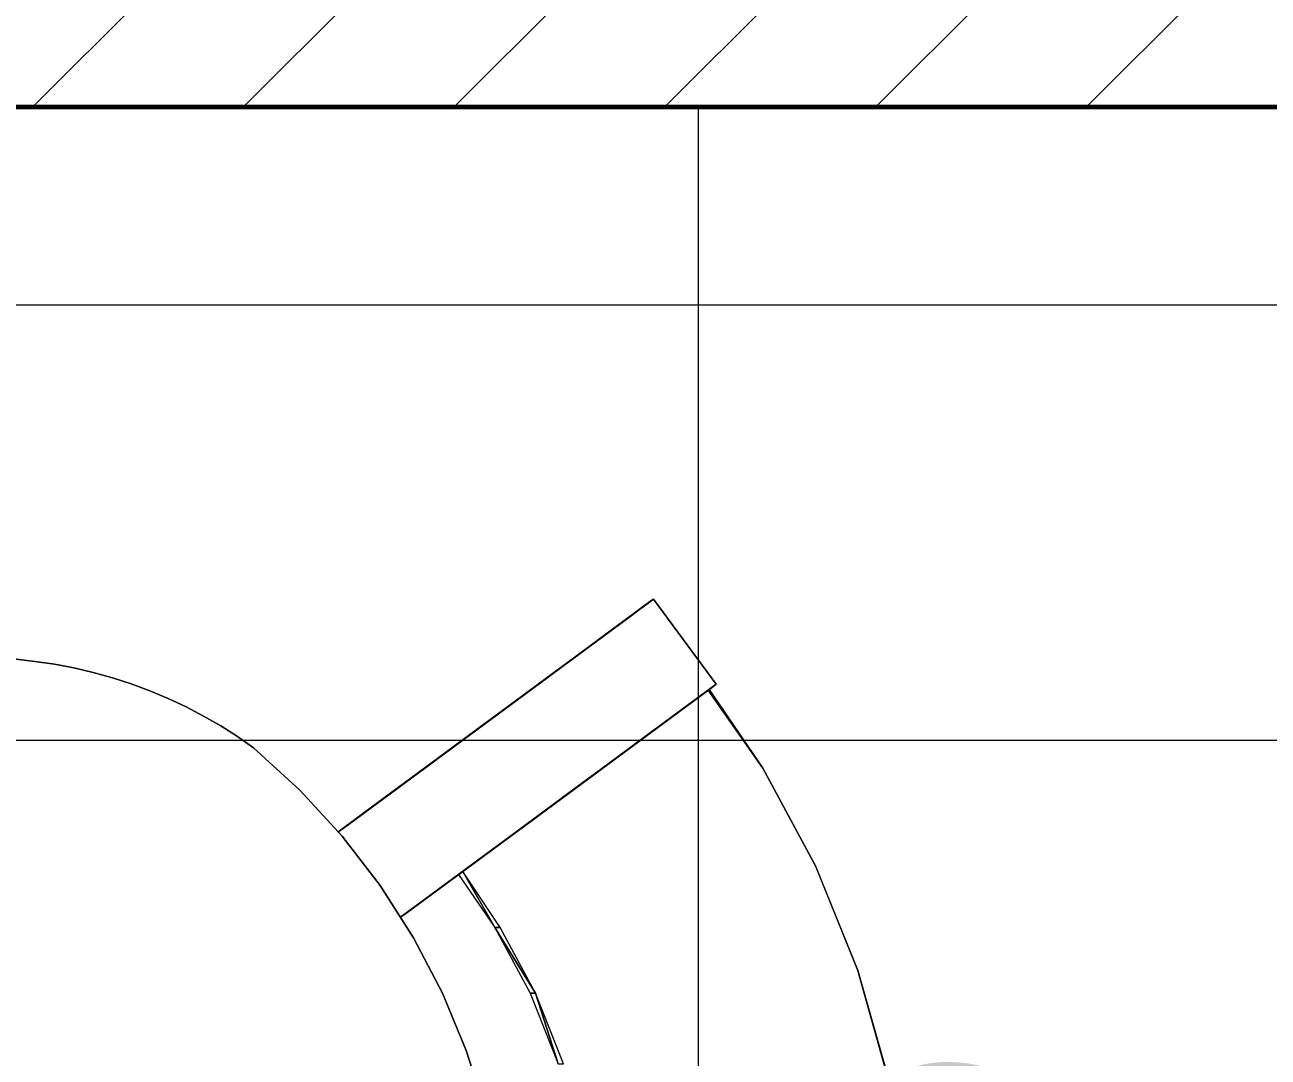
# Model space of a CAD drawing. Extents: x -566 to 72611, y -487 to 32334.
# Drawn here: x 423.36 to 436.6, y 159.62 to 170.62 of the extents above; entities that cross this region are included whole.
import ezdxf

# ---------------------------------------------------------------- set-up
doc = ezdxf.new("R2010")
doc.units = 0
doc.header["$LTSCALE"] = 0.5
doc.header["$MEASUREMENT"] = 0
doc.layers.get('0').update_dxf_attribs({"color": 20, "linetype": 'CONTINUOUS'})
doc.layers.get('DEFPOINTS').update_dxf_attribs({"linetype": 'CONTINUOUS', "lineweight": 5})
for name, color, linetype, lineweight in [('Annotations', 40, 'CONTINUOUS', 5), ('ceilling', 141, 'CONTINUOUS', 18), ('hatch', 253, 'CONTINUOUS', 5), ('walls', 191, 'CONTINUOUS', 60)]:
    doc.layers.add(name, color=color, linetype=linetype, lineweight=lineweight)
doc.layers.add('floor', color=7, linetype='CONTINUOUS', lineweight=5, true_color=0xcfcfcf)
doc.layers.add('layout', color=7, linetype='CONTINUOUS', lineweight=5, true_color=0xcfcfcf)
doc.styles.get("Standard").update_dxf_attribs({"font": 'arial.ttf'})
doc.dimstyles.new('Arch96', dxfattribs={"dimscale": 96, "dimtxt": 0.03125, "dimasz": 0.015625, "dimexe": 0.046875, "dimexo": 0.0625, "dimgap": 0.03125, "dimtad": 1, "dimtoh": 1, "dimdec": 4, "dimzin": 3, "dimdsep": 46, "dimlunit": 4, "dimtxsty": 'Standard', "dimblk": 'DOT', "dimcen": 0, "dimdle": 0.046875, "dimclrd": 256, "dimclre": 256, "dimclrt": 256, "dimaunit": 1, "dimadec": 3, "dimazin": 2, "dimtfac": 1, "dimtdec": 4, "dimtmove": 2, "dimatfit": 3, "dimldrblk": 'ARO14', "dimfxl": 1, "dimfrac": 2, "dimlwd": -1, "dimlwe": -1, "dimarcsym": 0})

# ---------------------------------------------------------------- blocks, each defined once
blk = doc.blocks.new('_Dot')
at = {"color": 0, "linetype": 'ByBlock', "lineweight": -2}
blk.add_line((-0.5, 0), (-1, 0), dxfattribs=at)
at = {"color": 0, "linetype": 'ByBlock', "const_width": 0.5}
blk.add_lwpolyline([(-0.25, 0, 1), (0.25, 0, 1)], format="xyb", close=True, dxfattribs=at)
blk = doc.blocks.new('*D12')
at = {"layer": 'Annotations', "transparency": 16777216}
for p, q in [((327.5, 167.75), (327.5, 149.016)), ((533.5, 167.75), (533.5, 149.016)), ((329, 153.516), (532, 153.516))]:
    blk.add_line(p, q, dxfattribs=at)
at = {"layer": 'DEFPOINTS', "color": 0, "transparency": 16777216}
for p in [(327.5, 173.75), (533.5, 173.75), (533.5, 153.516)]:
    blk.add_point(p, dxfattribs=at)
at = {"layer": 'Annotations', "transparency": 16777216, "xscale": 1.5, "yscale": 1.5, "zscale": 1.5, "rotation": 180}
blk.add_blockref('_Dot', (327.5, 153.516), dxfattribs=at)
at = {"layer": 'Annotations', "transparency": 16777216, "xscale": 1.5, "yscale": 1.5, "zscale": 1.5}
blk.add_blockref('_Dot', (533.5, 153.516), dxfattribs=at)
at = {"layer": 'Annotations', "transparency": 16777216, "insert": (430.5, 158.023), "char_height": 3, "attachment_point": 5}
blk.add_mtext('17\'-2"', dxfattribs=at)
blk = doc.blocks.new('ARO14')
blk.add_line((0, 0), (-1.0208, 0))
at = {"const_width": 0.0625}
blk.add_lwpolyline([(-0.7701, 0.4684), (0, 0), (-0.7701, -0.4684)], dxfattribs=at)

msp = doc.modelspace()

# ---------------------------------------------------------------- hatches: boundary and pattern name
at = {"layer": 'floor'}
h = msp.add_hatch(dxfattribs=at)
h.set_pattern_fill('ANSI37', color=256, scale=100, angle=45)
h.set_pattern_definition([(90, (243.028, 267.632), (-12.5, 9e-16), []), (180, (243.028, 267.632), (-9e-16, -12.5), [])])
h.paths.add_polyline_path([(253.46925, 349.5), (154.11744, 349.5), (154.11744, 348.5), (101.14781, 348.5), (101.14781, 349.5), (0, 349.5), (0, 344.5), (36, 344.5, -0.33835703), (0, 308.66941), (0, 308.5), (0, 173.75), (253.46925, 173.75)])
h.paths.add_polyline_path([(36, 344.5), (0, 344.5), (0, 308.66941, 0.33835703)], flags=17)
h.paths.add_polyline_path([(253.46925, 173.75), (0, 173.75), (0, 173.74997), (0, 169.75), (253.46925, 169.75)])
h.paths.add_polyline_path([(253.46925, 169.75), (0, 169.75), (0, 149.21137), (36, 149.21137, -0.33835703), (0, 113.38078), (0, 113.21137), (0, 29.94998), (0, -5), (253.46925, -5)])
h.paths.add_polyline_path([(36, 149.21137), (0, 149.21137), (0, 113.38078, 0.33835703)], flags=17)
h.paths.add_polyline_path([(575.25, 169.75), (510, 169.75), (474.75, 169.75), (327.5, 169.75), (285.46925, 169.75), (285.46925, 165.75), (253.46925, 165.75), (253.46925, -5), (263.99725, -5), (263.99725, 95.99051), (287, 95.99051), (287, 97.5), (292, 97.5), (292, -5), (341.25, -5), (341.25, 13.02988), (341.25012, 15.02988), (346.24839, 15.02988, 0.36108524), (374.08728, 41.24999), (346.25012, 41.24999), (346.25012, 42.99999), (341.25, 42.99999), (341.25, 44.99999), (341.25, 97.5), (357.75, 97.5), (405.75, 97.5), (575.25, 97.5)])
at = {"layer": 'hatch'}
h = msp.add_hatch(dxfattribs=at)
h.set_pattern_fill('ANSI31', color=256, scale=0.5, style=0)
h.set_pattern_definition([(45, (0, 0), (-1.122532, 1.122532), [])])
h.paths.add_polyline_path([(474.75, 173.75), (327.5, 173.75), (327.5, 169.75), (474.75, 169.75)])

# ---------------------------------------------------------------- linework, layer by layer
at = {"layer": 'ceilling'}
msp.add_line((0, 163), (575.25, 163), dxfattribs=at)
msp.add_line((0, 163), (575.25, 163), dxfattribs=at)
at = {"layer": 'layout'}
for points in [[(417.03988, 164.64097, -10.77782), (417.03988, 164.64097, -10.77782), (417.03988, 164.64097, -9.65101), (423.46333, 163.83866, -10.77782)], [(423.46333, 163.83866, -9.65101), (423.46333, 163.83866, -9.65101), (423.46333, 163.83866, -10.77782), (417.03988, 164.64097, -9.65101)], [(429.90872, 164.39452, 1.94498), (429.90872, 164.39452, 1.94498), (429.83939, 164.34329, 1.72353), (429.02403, 163.74069, 1.75591)], [(429.02403, 163.74069, 1.75591), (429.02403, 163.74069, 1.75591), (429.90872, 164.39452, 1.94498), (429.09018, 163.78961, 1.89498)], [(429.15854, 163.84005, 2.0327), (429.15854, 163.84005, 2.0327), (429.90872, 164.39452, 1.94498), (429.09018, 163.78961, 1.89498)], [(429.98026, 164.44746, 2.16544), (429.98026, 164.44746, 2.16544), (429.90872, 164.39452, 1.94498), (429.15854, 163.84005, 2.0327)], [(429.22885, 163.89201, 2.16901), (429.22885, 163.89201, 2.16901), (429.98026, 164.44746, 2.16544), (429.15854, 163.84005, 2.0327)], [(430.05424, 164.5021, 2.38488), (430.05424, 164.5021, 2.38488), (429.98026, 164.44746, 2.16544), (429.22885, 163.89201, 2.16901)], [(429.30111, 163.94543, 2.30389), (429.30111, 163.94543, 2.30389), (430.05424, 164.5021, 2.38488), (429.22885, 163.89201, 2.16901)], [(429.37534, 164.00037, 2.43729), (429.37534, 164.00037, 2.43729), (430.05424, 164.5021, 2.38488), (429.30111, 163.94543, 2.30389)], [(430.05326, 164.50131, 2.42499), (430.05326, 164.50131, 2.42499), (430.05424, 164.5021, 2.38488), (429.37534, 164.00037, 2.43729)], [(430.04849, 164.4979, 2.46473), (430.04849, 164.4979, 2.46473), (430.05326, 164.50131, 2.42499), (429.37534, 164.00037, 2.43729)], [(429.45164, 164.05672, 2.56918), (429.45164, 164.05672, 2.56918), (430.04849, 164.4979, 2.46473), (429.37534, 164.00037, 2.43729)], [(430.04018, 164.49175, 2.50365), (430.04018, 164.49175, 2.50365), (430.04849, 164.4979, 2.46473), (429.45164, 164.05672, 2.56918)], [(430.02831, 164.48299, 2.54131), (430.02831, 164.48299, 2.54131), (430.04018, 164.49175, 2.50365), (429.45164, 164.05672, 2.56918)], [(430.01315, 164.47174, 2.57726), (430.01315, 164.47174, 2.57726), (430.02831, 164.48299, 2.54131), (429.45164, 164.05672, 2.56918)], [(429.47353, 164.07284, 2.60271), (429.47353, 164.07284, 2.60271), (430.01315, 164.47174, 2.57726), (429.45164, 164.05672, 2.56918)], [(429.99469, 164.45805, 2.61108), (429.99469, 164.45805, 2.61108), (430.01315, 164.47174, 2.57726), (429.47353, 164.07284, 2.60271)], [(429.49799, 164.09103, 2.63363), (429.49799, 164.09103, 2.63363), (429.99469, 164.45805, 2.61108), (429.47353, 164.07284, 2.60271)], [(429.97317, 164.44217, 2.64237), (429.97317, 164.44217, 2.64237), (429.99469, 164.45805, 2.61108), (429.49799, 164.09103, 2.63363)], [(429.52501, 164.11093, 2.66162), (429.52501, 164.11093, 2.66162), (429.97317, 164.44217, 2.64237), (429.49799, 164.09103, 2.63363)], [(429.94895, 164.42428, 2.67079), (429.94895, 164.42428, 2.67079), (429.97317, 164.44217, 2.64237), (429.52501, 164.11093, 2.66162)], [(429.55423, 164.13253, 2.68643), (429.55423, 164.13253, 2.68643), (429.94895, 164.42428, 2.67079), (429.52501, 164.11093, 2.66162)], [(429.9223, 164.40456, 2.696), (429.9223, 164.40456, 2.696), (429.94895, 164.42428, 2.67079), (429.55423, 164.13253, 2.68643)], [(429.58529, 164.15547, 2.70783), (429.58529, 164.15547, 2.70783), (429.9223, 164.40456, 2.696), (429.55423, 164.13253, 2.68643)], [(429.89344, 164.38321, 2.7177), (429.89344, 164.38321, 2.7177), (429.9223, 164.40456, 2.696), (429.58529, 164.15547, 2.70783)], [(430.05424, 164.5021, 2.38488), (430.05424, 164.5021, 2.38488), (430.05326, 164.50131, 2.42499), (430.72389, 163.59588, 2.38488)], [(429.77226, 164.2937, 1.50111), (429.77226, 164.2937, 1.50111), (429.70757, 164.24588, 1.27777), (428.8378, 163.60306, 1.33096)], [(428.89771, 163.64735, 1.47385), (428.89771, 163.64735, 1.47385), (429.77226, 164.2937, 1.50111), (428.8378, 163.60306, 1.33096)], [(428.95983, 163.69323, 1.61552), (428.95983, 163.69323, 1.61552), (429.77226, 164.2937, 1.50111), (428.89771, 163.64735, 1.47385)], [(429.83939, 164.34329, 1.72353), (429.83939, 164.34329, 1.72353), (429.77226, 164.2937, 1.50111), (428.95983, 163.69323, 1.61552)], [(429.02403, 163.74069, 1.75591), (429.02403, 163.74069, 1.75591), (429.83939, 164.34329, 1.72353), (428.95983, 163.69323, 1.61552)], [(429.61794, 164.17968, 2.72561), (429.61794, 164.17968, 2.72561), (429.89344, 164.38321, 2.7177), (429.58529, 164.15547, 2.70783)], [(429.8751, 164.3697, 2.72839), (429.8751, 164.3697, 2.72839), (429.89344, 164.38321, 2.7177), (429.61794, 164.17968, 2.72561)], [(429.65206, 164.20481, 2.73961), (429.65206, 164.20481, 2.73961), (429.8751, 164.3697, 2.72839), (429.61794, 164.17968, 2.72561)], [(429.83059, 164.33678, 2.74963), (429.83059, 164.33678, 2.74963), (429.8751, 164.3697, 2.72839), (429.65206, 164.20481, 2.73961)], [(429.68703, 164.23073, 2.74971), (429.68703, 164.23073, 2.74971), (429.83059, 164.33678, 2.74963), (429.65206, 164.20481, 2.73961)], [(429.79488, 164.31038, 2.75575), (429.79488, 164.31038, 2.75575), (429.83059, 164.33678, 2.74963), (429.68703, 164.23073, 2.74971)], [(429.72274, 164.25708, 2.75579), (429.72274, 164.25708, 2.75579), (429.79488, 164.31038, 2.75575), (429.68703, 164.23073, 2.74971)], [(429.75881, 164.28373, 2.75782), (429.75881, 164.28373, 2.75782), (429.79488, 164.31038, 2.75575), (429.72274, 164.25708, 2.75579)], [(429.58493, 164.15528, 0.82842), (429.58493, 164.15528, 0.82842), (429.52721, 164.11257, 0.60249), (428.61219, 163.43634, 0.65649)], [(428.67064, 163.47954, 0.89531), (428.67064, 163.47954, 0.89531), (429.58493, 164.15528, 0.82842), (428.61219, 163.43634, 0.65649)], [(429.64509, 164.1997, 1.05353), (429.64509, 164.1997, 1.05353), (429.58493, 164.15528, 0.82842), (428.67064, 163.47954, 0.89531)], [(428.7242, 163.51909, 1.04165), (428.7242, 163.51909, 1.04165), (429.64509, 164.1997, 1.05353), (428.67064, 163.47954, 0.89531)], [(428.77996, 163.56028, 1.18688), (428.77996, 163.56028, 1.18688), (429.64509, 164.1997, 1.05353), (428.7242, 163.51909, 1.04165)], [(429.70757, 164.24588, 1.27777), (429.70757, 164.24588, 1.27777), (429.64509, 164.1997, 1.05353), (428.77996, 163.56028, 1.18688)], [(428.8378, 163.60306, 1.33096), (428.8378, 163.60306, 1.33096), (429.70757, 164.24588, 1.27777), (428.77996, 163.56028, 1.18688)], [(429.36751, 163.99453, -0.08114), (429.36751, 163.99453, -0.08114), (429.32545, 163.96344, -0.27632), (428.41727, 163.29227, -0.2228)], [(428.45983, 163.32366, -0.02309), (428.45983, 163.32366, -0.02309), (429.36751, 163.99453, -0.08114), (428.41727, 163.29227, -0.2228)], [(429.41863, 164.03226, 0.14825), (429.41863, 164.03226, 0.14825), (429.36751, 163.99453, -0.08114), (428.45983, 163.32366, -0.02309)], [(428.50299, 163.3556, 0.17754), (428.50299, 163.3556, 0.17754), (429.41863, 164.03226, 0.14825), (428.45983, 163.32366, -0.02309)], [(429.4717, 164.07156, 0.37576), (429.4717, 164.07156, 0.37576), (429.41863, 164.03226, 0.14825), (428.50299, 163.3556, 0.17754)], [(428.55631, 163.39497, 0.41686), (428.55631, 163.39497, 0.41686), (429.4717, 164.07156, 0.37576), (428.50299, 163.3556, 0.17754)], [(429.52721, 164.11257, 0.60249), (429.52721, 164.11257, 0.60249), (429.4717, 164.07156, 0.37576), (428.55631, 163.39497, 0.41686)], [(428.61219, 163.43634, 0.65649), (428.61219, 163.43634, 0.65649), (429.52721, 164.11257, 0.60249), (428.55631, 163.39497, 0.41686)], [(429.2017, 163.87199, -0.86631), (429.2017, 163.87199, -0.86631), (429.16147, 163.8423, -1.06327), (428.25281, 163.1707, -1.02319)], [(428.29316, 163.20051, -0.82286), (428.29316, 163.20051, -0.82286), (429.2017, 163.87199, -0.86631), (428.25281, 163.1707, -1.02319)], [(429.24242, 163.90211, -0.66949), (429.24242, 163.90211, -0.66949), (429.2017, 163.87199, -0.86631), (428.29316, 163.20051, -0.82286)], [(428.334, 163.23069, -0.62269), (428.334, 163.23069, -0.62269), (429.24242, 163.90211, -0.66949), (428.29316, 163.20051, -0.82286)], [(429.28363, 163.93259, -0.47283), (429.28363, 163.93259, -0.47283), (429.24242, 163.90211, -0.66949), (428.334, 163.23069, -0.62269)], [(428.37533, 163.2613, -0.42267), (428.37533, 163.2613, -0.42267), (429.28363, 163.93259, -0.47283), (428.334, 163.23069, -0.62269)], [(429.32545, 163.96344, -0.27632), (429.32545, 163.96344, -0.27632), (429.28363, 163.93259, -0.47283), (428.37533, 163.2613, -0.42267)], [(428.41727, 163.29227, -0.2228), (428.41727, 163.29227, -0.2228), (429.32545, 163.96344, -0.27632), (428.37533, 163.2613, -0.42267)], [(423.46333, 163.83866, -10.77782), (423.46333, 163.83866, -10.77782), (423.46333, 163.83866, -9.65101), (423.67273, 163.80802, -10.77782)], [(423.67273, 163.80802, -9.65101), (423.67273, 163.80802, -9.65101), (423.67273, 163.80802, -10.77782), (423.46333, 163.83866, -9.65101)], [(423.67273, 163.80802, -10.77782), (423.67273, 163.80802, -10.77782), (423.67273, 163.80802, -9.65101), (423.88065, 163.76866, -10.77782)], [(423.88065, 163.76866, -9.65101), (423.88065, 163.76866, -9.65101), (423.88065, 163.76866, -10.77782), (423.67273, 163.80802, -9.65101)], [(423.88065, 163.76866, -10.77782), (423.88065, 163.76866, -10.77782), (423.88065, 163.76866, -9.65101), (424.08659, 163.72058, -10.77782)], [(424.08659, 163.72058, -9.65101), (424.08659, 163.72058, -9.65101), (424.08659, 163.72058, -10.77782), (423.88065, 163.76866, -9.65101)], [(428.08003, 163.04298, -26.08474), (428.08003, 163.04298, -26.08474), (429.03944, 163.75207, -26.42996), (428.16085, 163.10273, -26.61253)], [(428.95824, 163.69207, -25.89992), (428.95824, 163.69207, -25.89992), (429.03944, 163.75207, -26.42996), (428.08003, 163.04298, -26.08474)], [(429.04408, 163.75554, -1.65504), (429.04408, 163.75554, -1.65504), (429.00605, 163.72736, -1.85258), (428.09702, 163.05558, -1.82594)], [(428.13517, 163.08375, -1.62504), (428.13517, 163.08375, -1.62504), (429.04408, 163.75554, -1.65504), (428.09702, 163.05558, -1.82594)], [(429.08272, 163.78407, -1.45764), (429.08272, 163.78407, -1.45764), (429.04408, 163.75554, -1.65504), (428.13517, 163.08375, -1.62504)], [(428.17381, 163.11235, -1.42427), (428.17381, 163.11235, -1.42427), (429.08272, 163.78407, -1.45764), (428.13517, 163.08375, -1.62504)], [(428.2407, 163.16175, -27.14108), (428.2407, 163.16175, -27.14108), (428.16085, 163.10273, -26.61253), (429.11941, 163.81121, -26.95963)], [(429.03944, 163.75207, -26.42996), (429.03944, 163.75207, -26.42996), (429.11941, 163.81121, -26.95963), (428.16085, 163.10273, -26.61253)], [(429.12185, 163.81297, -1.26038), (429.12185, 163.81297, -1.26038), (429.08272, 163.78407, -1.45764), (428.17381, 163.11235, -1.42427)], [(428.21307, 163.14131, -1.22366), (428.21307, 163.14131, -1.22366), (429.12185, 163.81297, -1.26038), (428.17381, 163.11235, -1.42427)], [(429.16147, 163.8423, -1.06327), (429.16147, 163.8423, -1.06327), (429.12185, 163.81297, -1.26038), (428.21307, 163.14131, -1.22366)], [(428.25281, 163.1707, -1.02319), (428.25281, 163.1707, -1.02319), (429.16147, 163.8423, -1.06327), (428.21307, 163.14131, -1.22366)], [(424.08659, 163.72058, -10.77782), (424.08659, 163.72058, -10.77782), (424.08659, 163.72058, -9.65101), (424.29032, 163.66389, -10.77782)], [(424.29032, 163.66389, -9.65101), (424.29032, 163.66389, -9.65101), (424.29032, 163.66389, -10.77782), (424.08659, 163.72058, -9.65101)], [(424.29032, 163.66389, -10.77782), (424.29032, 163.66389, -10.77782), (424.29032, 163.66389, -9.65101), (424.49134, 163.59873, -10.77782)], [(424.49134, 163.59873, -9.65101), (424.49134, 163.59873, -9.65101), (424.49134, 163.59873, -10.77782), (424.29032, 163.66389, -9.65101)], [(424.49134, 163.59873, -10.77782), (424.49134, 163.59873, -10.77782), (424.49134, 163.59873, -9.65101), (424.68929, 163.52515, -10.77782)], [(424.68929, 163.52515, -9.65101), (424.68929, 163.52515, -9.65101), (424.68929, 163.52515, -10.77782), (424.49134, 163.59873, -9.65101)], [(428.89502, 163.64535, -2.44646), (428.89502, 163.64535, -2.44646), (428.70072, 163.50175, -3.50951), (427.82801, 162.8568, -3.29163)], [(428.02243, 163.00045, -2.22778), (428.02243, 163.00045, -2.22778), (428.89502, 163.64535, -2.44646), (427.82801, 162.8568, -3.29163)], [(427.91556, 162.92142, -25.02979), (427.91556, 162.92142, -25.02979), (428.87619, 163.63141, -25.37009), (427.99822, 162.98257, -25.55716)], [(428.79304, 163.56996, -24.84047), (428.79304, 163.56996, -24.84047), (428.87619, 163.63141, -25.37009), (427.91556, 162.92142, -25.02979)], [(427.99822, 162.98257, -25.55716), (427.99822, 162.98257, -25.55716), (428.95824, 163.69207, -25.89992), (428.08003, 163.04298, -26.08474)], [(428.87619, 163.63141, -25.37009), (428.87619, 163.63141, -25.37009), (428.95824, 163.69207, -25.89992), (427.99822, 162.98257, -25.55716)], [(428.96851, 163.69968, -2.05026), (428.96851, 163.69968, -2.05026), (428.93158, 163.6723, -2.24808), (428.02243, 163.00045, -2.22778)], [(428.05948, 163.02777, -2.02698), (428.05948, 163.02777, -2.02698), (428.96851, 163.69968, -2.05026), (428.02243, 163.00045, -2.22778)], [(428.93158, 163.6723, -2.24808), (428.93158, 163.6723, -2.24808), (428.89502, 163.64535, -2.44646), (428.02243, 163.00045, -2.22778)], [(429.00605, 163.72736, -1.85258), (429.00605, 163.72736, -1.85258), (428.96851, 163.69968, -2.05026), (428.05948, 163.02777, -2.02698)], [(428.09702, 163.05558, -1.82594), (428.09702, 163.05558, -1.82594), (429.00605, 163.72736, -1.85258), (428.05948, 163.02777, -2.02698)], [(428.70072, 163.50175, -3.50951), (428.70072, 163.50175, -3.50951), (428.89502, 163.64535, -2.44646), (428.13334, 163.08241, -6.61466)], [(430.72389, 163.59588, 2.38488), (430.72389, 163.59588, 2.38488), (429.8985, 162.98585, 2.16901), (430.65004, 163.5413, 2.16544)], [(429.97077, 163.03927, 2.30389), (429.97077, 163.03927, 2.30389), (429.8985, 162.98585, 2.16901), (430.72389, 163.59588, 2.38488)], [(430.04512, 163.09416, 2.43729), (430.04512, 163.09416, 2.43729), (429.97077, 163.03927, 2.30389), (430.72389, 163.59588, 2.38488)], [(430.72291, 163.59515, 2.42499), (430.72291, 163.59515, 2.42499), (430.04512, 163.09416, 2.43729), (430.72389, 163.59588, 2.38488)], [(424.68929, 163.52515, -10.77782), (424.68929, 163.52515, -10.77782), (424.68929, 163.52515, -9.65101), (424.88392, 163.4434, -10.77782)], [(424.88392, 163.4434, -9.65101), (424.88392, 163.4434, -9.65101), (424.88392, 163.4434, -10.77782), (424.68929, 163.52515, -9.65101)], [(428.70072, 163.50175, -3.50951), (428.70072, 163.50175, -3.50951), (428.13334, 163.08241, -6.61466), (427.25745, 162.43503, -6.41464)], [(427.82801, 162.8568, -3.29163), (427.82801, 162.8568, -3.29163), (428.70072, 163.50175, -3.50951), (427.25745, 162.43503, -6.41464)], [(427.74706, 162.79687, -23.97568), (427.74706, 162.79687, -23.97568), (428.70891, 163.50784, -24.31106), (427.8318, 162.85948, -24.50262)], [(428.62381, 163.44492, -23.78187), (428.62381, 163.44492, -23.78187), (428.70891, 163.50784, -24.31106), (427.74706, 162.79687, -23.97568)], [(427.8318, 162.85948, -24.50262), (427.8318, 162.85948, -24.50262), (428.79304, 163.56996, -24.84047), (427.91556, 162.92142, -25.02979)], [(428.70891, 163.50784, -24.31106), (428.70891, 163.50784, -24.31106), (428.79304, 163.56996, -24.84047), (427.8318, 162.85948, -24.50262)], [(430.57838, 163.48837, 1.94498), (430.57838, 163.48837, 1.94498), (429.6938, 162.83447, 1.75591), (430.50905, 163.43708, 1.72353)], [(429.75996, 162.88345, 1.89498), (429.75996, 162.88345, 1.89498), (429.6938, 162.83447, 1.75591), (430.57838, 163.48837, 1.94498)], [(429.82819, 162.93389, 2.0327), (429.82819, 162.93389, 2.0327), (429.75996, 162.88345, 1.89498), (430.57838, 163.48837, 1.94498)], [(430.65004, 163.5413, 2.16544), (430.65004, 163.5413, 2.16544), (429.82819, 162.93389, 2.0327), (430.57838, 163.48837, 1.94498)], [(429.8985, 162.98585, 2.16901), (429.8985, 162.98585, 2.16901), (429.82819, 162.93389, 2.0327), (430.65004, 163.5413, 2.16544)], [(430.71827, 163.59168, 2.46473), (430.71827, 163.59168, 2.46473), (430.04512, 163.09416, 2.43729), (430.72291, 163.59515, 2.42499)], [(430.1213, 163.1505, 2.56918), (430.1213, 163.1505, 2.56918), (430.04512, 163.09416, 2.43729), (430.71827, 163.59168, 2.46473)], [(430.70995, 163.58554, 2.50365), (430.70995, 163.58554, 2.50365), (430.1213, 163.1505, 2.56918), (430.71827, 163.59168, 2.46473)], [(430.69809, 163.57677, 2.54131), (430.69809, 163.57677, 2.54131), (430.1213, 163.1505, 2.56918), (430.70995, 163.58554, 2.50365)], [(430.68293, 163.56552, 2.57726), (430.68293, 163.56552, 2.57726), (430.1213, 163.1505, 2.56918), (430.69809, 163.57677, 2.54131)], [(430.14318, 163.16668, 2.60271), (430.14318, 163.16668, 2.60271), (430.1213, 163.1505, 2.56918), (430.68293, 163.56552, 2.57726)], [(430.66446, 163.55189, 2.61108), (430.66446, 163.55189, 2.61108), (430.14318, 163.16668, 2.60271), (430.68293, 163.56552, 2.57726)], [(430.16776, 163.18481, 2.63363), (430.16776, 163.18481, 2.63363), (430.14318, 163.16668, 2.60271), (430.66446, 163.55189, 2.61108)], [(430.64294, 163.53601, 2.64237), (430.64294, 163.53601, 2.64237), (430.16776, 163.18481, 2.63363), (430.66446, 163.55189, 2.61108)], [(430.19479, 163.20477, 2.66162), (430.19479, 163.20477, 2.66162), (430.16776, 163.18481, 2.63363), (430.64294, 163.53601, 2.64237)], [(430.61873, 163.51812, 2.67079), (430.61873, 163.51812, 2.67079), (430.19479, 163.20477, 2.66162), (430.64294, 163.53601, 2.64237)], [(430.22389, 163.22631, 2.68643), (430.22389, 163.22631, 2.68643), (430.19479, 163.20477, 2.66162), (430.61873, 163.51812, 2.67079)], [(430.59195, 163.49835, 2.696), (430.59195, 163.49835, 2.696), (430.22389, 163.22631, 2.68643), (430.61873, 163.51812, 2.67079)], [(430.25507, 163.24931, 2.70783), (430.25507, 163.24931, 2.70783), (430.22389, 163.22631, 2.68643), (430.59195, 163.49835, 2.696)], [(430.56309, 163.47705, 2.7177), (430.56309, 163.47705, 2.7177), (430.25507, 163.24931, 2.70783), (430.59195, 163.49835, 2.696)], [(430.28772, 163.27346, 2.72561), (430.28772, 163.27346, 2.72561), (430.25507, 163.24931, 2.70783), (430.56309, 163.47705, 2.7177)], [(430.54487, 163.46354, 2.72839), (430.54487, 163.46354, 2.72839), (430.28772, 163.27346, 2.72561), (430.56309, 163.47705, 2.7177)], [(430.32171, 163.29865, 2.73961), (430.32171, 163.29865, 2.73961), (430.28772, 163.27346, 2.72561), (430.54487, 163.46354, 2.72839)], [(430.50024, 163.43056, 2.74963), (430.50024, 163.43056, 2.74963), (430.32171, 163.29865, 2.73961), (430.54487, 163.46354, 2.72839)], [(430.54487, 163.46354, 2.72839), (430.54487, 163.46354, 2.72839), (430.5324, 163.45436, 2.73565), (430.50024, 163.43056, 2.74963)], [(430.63883, 163.53297, 2.6423), (430.63883, 163.53297, 2.6423), (430.64747, 163.53936, 2.66965), (431.21913, 162.69947, 2.31281)], [(424.88392, 163.4434, -10.77782), (424.88392, 163.4434, -10.77782), (424.88392, 163.4434, -9.65101), (425.07476, 163.35348, -10.77782)], [(425.07476, 163.35348, -9.65101), (425.07476, 163.35348, -9.65101), (425.07476, 163.35348, -10.77782), (424.88392, 163.4434, -9.65101)], [(425.07476, 163.35348, -10.77782), (425.07476, 163.35348, -10.77782), (425.07476, 163.35348, -9.65101), (425.26142, 163.2557, -10.77782)], [(425.26142, 163.2557, -9.65101), (425.26142, 163.2557, -9.65101), (425.26142, 163.2557, -10.77782), (425.07476, 163.35348, -9.65101)], [(427.57452, 162.6694, -22.92245), (427.57452, 162.6694, -22.92245), (428.53772, 163.38128, -23.2529), (427.66134, 162.73353, -23.44896)], [(428.45066, 163.31691, -22.72415), (428.45066, 163.31691, -22.72415), (428.53772, 163.38128, -23.2529), (427.57452, 162.6694, -22.92245)], [(427.66134, 162.73353, -23.44896), (427.66134, 162.73353, -23.44896), (428.62381, 163.44492, -23.78187), (427.74706, 162.79687, -23.97568)], [(428.53772, 163.38128, -23.2529), (428.53772, 163.38128, -23.2529), (428.62381, 163.44492, -23.78187), (427.66134, 162.73353, -23.44896)], [(430.37723, 163.33966, 1.27777), (430.37723, 163.33966, 1.27777), (429.44973, 162.65413, 1.18688), (430.31487, 163.29354, 1.05353)], [(429.50757, 162.69684, 1.33096), (429.50757, 162.69684, 1.33096), (429.44973, 162.65413, 1.18688), (430.37723, 163.33966, 1.27777)], [(430.44204, 163.38755, 1.50111), (430.44204, 163.38755, 1.50111), (429.50757, 162.69684, 1.33096), (430.37723, 163.33966, 1.27777)], [(429.56749, 162.7412, 1.47385), (429.56749, 162.7412, 1.47385), (429.50757, 162.69684, 1.33096), (430.44204, 163.38755, 1.50111)], [(429.62961, 162.78707, 1.61552), (429.62961, 162.78707, 1.61552), (429.56749, 162.7412, 1.47385), (430.44204, 163.38755, 1.50111)], [(430.50905, 163.43708, 1.72353), (430.50905, 163.43708, 1.72353), (429.62961, 162.78707, 1.61552), (430.44204, 163.38755, 1.50111)], [(429.6938, 162.83447, 1.75591), (429.6938, 162.83447, 1.75591), (429.62961, 162.78707, 1.61552), (430.50905, 163.43708, 1.72353)], [(430.35681, 163.32451, 2.74971), (430.35681, 163.32451, 2.74971), (430.32171, 163.29865, 2.73961), (430.50024, 163.43056, 2.74963)], [(430.46454, 163.40416, 2.75575), (430.46454, 163.40416, 2.75575), (430.35681, 163.32451, 2.74971), (430.50024, 163.43056, 2.74963)], [(430.39251, 163.35092, 2.75579), (430.39251, 163.35092, 2.75579), (430.35681, 163.32451, 2.74971), (430.46454, 163.40416, 2.75575)], [(430.42859, 163.37757, 2.75782), (430.42859, 163.37757, 2.75782), (430.39251, 163.35092, 2.75579), (430.46454, 163.40416, 2.75575)], [(425.26142, 163.2557, -10.77782), (425.26142, 163.2557, -10.77782), (425.26142, 163.2557, -9.65101), (425.44379, 163.15011, -10.77782)], [(425.44379, 163.15011, -9.65101), (425.44379, 163.15011, -9.65101), (425.44379, 163.15011, -10.77782), (425.26142, 163.2557, -9.65101)], [(427.39819, 162.53907, -21.87011), (427.39819, 162.53907, -21.87011), (428.36261, 163.2518, -22.19563), (427.48684, 162.6046, -22.39617)], [(428.27347, 163.18603, -21.66733), (428.27347, 163.18603, -21.66733), (428.36261, 163.2518, -22.19563), (427.39819, 162.53907, -21.87011)], [(427.48684, 162.6046, -22.39617), (427.48684, 162.6046, -22.39617), (428.45066, 163.31691, -22.72415), (427.57452, 162.6694, -22.92245)], [(428.36261, 163.2518, -22.19563), (428.36261, 163.2518, -22.19563), (428.45066, 163.31691, -22.72415), (427.48684, 162.6046, -22.39617)], [(430.19686, 163.20635, 0.60249), (430.19686, 163.20635, 0.60249), (429.22596, 162.48881, 0.41686), (430.14147, 163.16534, 0.37576)], [(429.28197, 162.53019, 0.65649), (429.28197, 162.53019, 0.65649), (429.22596, 162.48881, 0.41686), (430.19686, 163.20635, 0.60249)], [(430.2547, 163.24907, 0.82842), (430.2547, 163.24907, 0.82842), (429.28197, 162.53019, 0.65649), (430.19686, 163.20635, 0.60249)], [(429.34041, 162.57333, 0.89531), (429.34041, 162.57333, 0.89531), (429.28197, 162.53019, 0.65649), (430.2547, 163.24907, 0.82842)], [(430.31487, 163.29354, 1.05353), (430.31487, 163.29354, 1.05353), (429.34041, 162.57333, 0.89531), (430.2547, 163.24907, 0.82842)], [(429.39397, 162.61294, 1.04165), (429.39397, 162.61294, 1.04165), (429.34041, 162.57333, 0.89531), (430.31487, 163.29354, 1.05353)], [(429.44973, 162.65413, 1.18688), (429.44973, 162.65413, 1.18688), (429.39397, 162.61294, 1.04165), (430.31487, 163.29354, 1.05353)], [(425.44379, 163.15011, -10.77782), (425.44379, 163.15011, -10.77782), (425.44379, 163.15011, -9.65101), (425.62126, 163.03703, -10.77782)], [(425.62126, 163.03703, -9.65101), (425.62126, 163.03703, -9.65101), (425.62126, 163.03703, -10.77782), (425.44379, 163.15011, -9.65101)], [(428.13334, 163.08241, -6.61466), (428.13334, 163.08241, -6.61466), (427.58504, 162.67713, -10.23077), (426.70205, 162.02457, -10.07654)], [(427.25745, 162.43503, -6.41464), (427.25745, 162.43503, -6.41464), (428.13334, 163.08241, -6.61466), (426.70205, 162.02457, -10.07654)], [(427.21758, 162.40558, -20.81688), (427.21758, 162.40558, -20.81688), (428.18347, 163.11947, -21.13926), (427.30856, 162.47281, -21.34428)], [(428.09274, 163.05242, -20.61338), (428.09274, 163.05242, -20.61338), (428.18347, 163.11947, -21.13926), (427.21758, 162.40558, -20.81688)], [(427.30856, 162.47281, -21.34428), (427.30856, 162.47281, -21.34428), (428.27347, 163.18603, -21.66733), (427.39819, 162.53907, -21.87011)], [(428.18347, 163.11947, -21.13926), (428.18347, 163.11947, -21.13926), (428.27347, 163.18603, -21.66733), (427.30856, 162.47281, -21.34428)], [(430.03729, 163.08838, -0.08114), (430.03729, 163.08838, -0.08114), (429.08705, 162.38611, -0.2228), (429.99522, 163.05728, -0.27633)], [(429.12948, 162.4175, -0.02309), (429.12948, 162.4175, -0.02309), (429.08705, 162.38611, -0.2228), (430.03729, 163.08838, -0.08114)], [(430.08828, 163.1261, 0.14825), (430.08828, 163.1261, 0.14825), (429.12948, 162.4175, -0.02309), (430.03729, 163.08838, -0.08114)], [(429.17277, 162.44945, 0.17754), (429.17277, 162.44945, 0.17754), (429.12948, 162.4175, -0.02309), (430.08828, 163.1261, 0.14825)], [(430.14147, 163.16534, 0.37576), (430.14147, 163.16534, 0.37576), (429.17277, 162.44945, 0.17754), (430.08828, 163.1261, 0.14825)], [(429.22596, 162.48881, 0.41686), (429.22596, 162.48881, 0.41686), (429.17277, 162.44945, 0.17754), (430.14147, 163.16534, 0.37576)], [(425.62126, 163.03703, -10.77782), (425.62126, 163.03703, -10.77782), (425.62126, 163.03703, -9.65101), (425.79372, 162.91657, -10.77782)], [(425.79372, 162.91657, -9.65101), (425.79372, 162.91657, -9.65101), (425.79372, 162.91657, -10.77782), (425.62126, 163.03703, -9.65101)], [(427.03734, 162.27233, -19.70628), (427.03734, 162.27233, -19.70628), (428.00128, 162.98482, -20.06873), (427.12453, 162.33688, -20.26315)], [(427.91605, 162.92184, -19.52474), (427.91605, 162.92184, -19.52474), (428.00128, 162.98482, -20.06873), (427.03734, 162.27233, -19.70628)], [(427.12453, 162.33688, -20.26315), (427.12453, 162.33688, -20.26315), (428.09274, 163.05242, -20.61338), (427.21758, 162.40558, -20.81688)], [(428.00128, 162.98482, -20.06873), (428.00128, 162.98482, -20.06873), (428.09274, 163.05242, -20.61338), (427.12453, 162.33688, -20.26315)], [(427.82801, 162.8568, -3.29163), (427.82801, 162.8568, -3.29163), (427.25745, 162.43503, -6.41464), (428.02243, 163.00045, -2.22778)], [(429.83125, 162.93608, -1.06327), (429.83125, 162.93608, -1.06327), (428.88284, 162.23515, -1.22366), (429.79151, 162.90675, -1.26038)], [(428.92258, 162.26454, -1.02319), (428.92258, 162.26454, -1.02319), (428.88284, 162.23515, -1.22366), (429.83125, 162.93608, -1.06327)], [(429.87136, 162.96577, -0.86631), (429.87136, 162.96577, -0.86631), (428.92258, 162.26454, -1.02319), (429.83125, 162.93608, -1.06327)], [(428.96294, 162.29429, -0.82286), (428.96294, 162.29429, -0.82286), (428.92258, 162.26454, -1.02319), (429.87136, 162.96577, -0.86631)], [(429.9122, 162.99589, -0.66949), (429.9122, 162.99589, -0.66949), (428.96294, 162.29429, -0.82286), (429.87136, 162.96577, -0.86631)], [(429.00378, 162.32453, -0.62269), (429.00378, 162.32453, -0.62269), (428.96294, 162.29429, -0.82286), (429.9122, 162.99589, -0.66949)], [(429.95341, 163.02637, -0.47283), (429.95341, 163.02637, -0.47283), (429.00378, 162.32453, -0.62269), (429.9122, 162.99589, -0.66949)], [(429.04511, 162.35508, -0.42267), (429.04511, 162.35508, -0.42267), (429.00378, 162.32453, -0.62269), (429.95341, 163.02637, -0.47283)], [(429.99522, 163.05728, -0.27633), (429.99522, 163.05728, -0.27633), (429.04511, 162.35508, -0.42267), (429.95341, 163.02637, -0.47283)], [(429.08705, 162.38611, -0.2228), (429.08705, 162.38611, -0.2228), (429.04511, 162.35508, -0.42267), (429.99522, 163.05728, -0.27633)], [(425.79372, 162.91657, -10.77782), (425.79372, 162.91657, -10.77782), (425.79372, 162.91657, -9.65101), (426.28571, 162.46615, -10.77782)], [(426.28571, 162.46615, -9.65101), (426.28571, 162.46615, -9.65101), (426.28571, 162.46615, -10.77782), (425.79372, 162.91657, -9.65101)], [(426.81149, 162.10543, -18.0286), (426.81149, 162.10543, -18.0286), (427.76308, 162.80879, -18.43324), (426.8807, 162.1566, -18.58891)], [(427.69545, 162.75878, -17.88588), (427.69545, 162.75878, -17.88588), (427.76308, 162.80879, -18.43324), (426.81149, 162.10543, -18.0286)], [(426.8807, 162.1566, -18.58891), (426.8807, 162.1566, -18.58891), (427.83669, 162.86313, -18.97955), (426.95603, 162.21227, -19.14817)], [(427.76308, 162.80879, -18.43324), (427.76308, 162.80879, -18.43324), (427.83669, 162.86313, -18.97955), (426.8807, 162.1566, -18.58891)], [(426.95603, 162.21227, -19.14817), (426.95603, 162.21227, -19.14817), (427.91605, 162.92184, -19.52474), (427.03734, 162.27233, -19.70628)], [(427.83669, 162.86313, -18.97955), (427.83669, 162.86313, -18.97955), (427.91605, 162.92184, -19.52474), (426.95603, 162.21227, -19.14817)], [(429.67583, 162.82121, -1.85258), (429.67583, 162.82121, -1.85258), (428.72914, 162.12162, -2.02698), (429.63829, 162.79346, -2.05026)], [(428.7668, 162.14936, -1.82594), (428.7668, 162.14936, -1.82594), (428.72914, 162.12162, -2.02698), (429.67583, 162.82121, -1.85258)], [(428.7498, 162.13683, -26.08474), (428.7498, 162.13683, -26.08474), (428.83051, 162.19652, -26.61253), (429.70921, 162.84585, -26.42996)], [(429.62802, 162.78592, -25.89992), (429.62802, 162.78592, -25.89992), (428.7498, 162.13683, -26.08474), (429.70921, 162.84585, -26.42996)], [(429.71386, 162.84932, -1.65504), (429.71386, 162.84932, -1.65504), (428.7668, 162.14936, -1.82594), (429.67583, 162.82121, -1.85258)], [(428.80495, 162.17759, -1.62504), (428.80495, 162.17759, -1.62504), (428.7668, 162.14936, -1.82594), (429.71386, 162.84932, -1.65504)], [(429.75238, 162.87785, -1.45764), (429.75238, 162.87785, -1.45764), (428.80495, 162.17759, -1.62504), (429.71386, 162.84932, -1.65504)], [(428.84359, 162.20613, -1.42427), (428.84359, 162.20613, -1.42427), (428.80495, 162.17759, -1.62504), (429.75238, 162.87785, -1.45764)], [(428.91048, 162.2556, -27.14108), (428.91048, 162.2556, -27.14108), (429.78918, 162.90505, -26.95963), (428.83051, 162.19652, -26.61253)], [(429.70921, 162.84585, -26.42996), (429.70921, 162.84585, -26.42996), (428.83051, 162.19652, -26.61253), (429.78918, 162.90505, -26.95963)], [(429.79151, 162.90675, -1.26038), (429.79151, 162.90675, -1.26038), (428.84359, 162.20613, -1.42427), (429.75238, 162.87785, -1.45764)], [(428.88284, 162.23515, -1.22366), (428.88284, 162.23515, -1.22366), (428.84359, 162.20613, -1.42427), (429.79151, 162.90675, -1.26038)], [(426.69092, 162.01636, -16.90514), (426.69092, 162.01636, -16.90514), (427.63358, 162.71309, -17.33758), (426.74815, 162.05864, -17.4673)], [(427.5777, 162.67177, -16.78842), (427.5777, 162.67177, -16.78842), (427.63358, 162.71309, -17.33758), (426.69092, 162.01636, -16.90514)], [(426.74815, 162.05864, -17.4673), (426.74815, 162.05864, -17.4673), (427.69545, 162.75878, -17.88588), (426.81149, 162.10543, -18.0286)], [(427.63358, 162.71309, -17.33758), (427.63358, 162.71309, -17.33758), (427.69545, 162.75878, -17.88588), (426.74815, 162.05864, -17.4673)], [(429.56468, 162.73913, -2.44646), (429.56468, 162.73913, -2.44646), (428.49778, 161.95058, -3.29163), (429.3705, 162.5956, -3.50951)], [(428.69221, 162.0943, -2.22778), (428.69221, 162.0943, -2.22778), (428.49778, 161.95058, -3.29163), (429.56468, 162.73913, -2.44646)], [(428.58521, 162.0152, -25.02979), (428.58521, 162.0152, -25.02979), (428.668, 162.07641, -25.55716), (429.54585, 162.72519, -25.37009)], [(429.46282, 162.6638, -24.84047), (429.46282, 162.6638, -24.84047), (428.58521, 162.0152, -25.02979), (429.54585, 162.72519, -25.37009)], [(428.668, 162.07641, -25.55716), (428.668, 162.07641, -25.55716), (428.7498, 162.13683, -26.08474), (429.62802, 162.78592, -25.89992)], [(429.54585, 162.72519, -25.37009), (429.54585, 162.72519, -25.37009), (428.668, 162.07641, -25.55716), (429.62802, 162.78592, -25.89992)], [(429.63829, 162.79346, -2.05026), (429.63829, 162.79346, -2.05026), (428.69221, 162.0943, -2.22778), (429.60124, 162.76614, -2.24808)], [(428.72914, 162.12162, -2.02698), (428.72914, 162.12162, -2.02698), (428.69221, 162.0943, -2.22778), (429.63829, 162.79346, -2.05026)], [(429.60124, 162.76614, -2.24808), (429.60124, 162.76614, -2.24808), (428.69221, 162.0943, -2.22778), (429.56468, 162.73913, -2.44646)], [(431.78579, 161.65079, 2.26947), (431.78579, 161.65079, 2.26947), (431.78323, 161.65104, 2.22924), (431.21913, 162.69947, 2.31281)], [(429.3705, 162.5956, -3.50951), (429.3705, 162.5956, -3.50951), (427.9271, 161.52881, -6.41464), (428.80312, 162.17619, -6.61467)], [(428.49778, 161.95058, -3.29163), (428.49778, 161.95058, -3.29163), (427.9271, 161.52881, -6.41464), (429.3705, 162.5956, -3.50951)], [(428.33099, 161.82731, -23.44895), (428.33099, 161.82731, -23.44895), (428.41671, 161.89071, -23.97568), (429.29358, 162.53871, -23.78187)], [(429.2075, 162.47512, -23.2529), (429.2075, 162.47512, -23.2529), (428.33099, 161.82731, -23.44895), (429.29358, 162.53871, -23.78187)], [(428.41671, 161.89071, -23.97568), (428.41671, 161.89071, -23.97568), (428.50145, 161.95332, -24.50262), (429.37869, 162.60162, -24.31106)], [(429.37869, 162.60162, -24.31106), (429.37869, 162.60162, -24.31106), (428.41671, 161.89071, -23.97568), (429.29358, 162.53871, -23.78187)], [(428.50145, 161.95332, -24.50262), (428.50145, 161.95332, -24.50262), (428.58521, 162.0152, -25.02979), (429.46282, 162.6638, -24.84047)], [(429.37869, 162.60162, -24.31106), (429.37869, 162.60162, -24.31106), (428.50145, 161.95332, -24.50262), (429.46282, 162.6638, -24.84047)], [(426.73624, 161.97572, -10.77782), (426.73624, 161.97572, -10.77782), (426.28571, 162.46615, -10.77782), (426.73624, 161.97572, -9.65101)], [(426.28571, 162.46615, -9.65101), (426.28571, 162.46615, -9.65101), (426.73624, 161.97572, -9.65101), (426.28571, 162.46615, -10.77782)], [(428.15662, 161.69844, -22.39617), (428.15662, 161.69844, -22.39617), (428.2443, 161.76324, -22.92245), (429.12043, 162.41075, -22.72415)], [(429.03227, 162.34565, -22.19563), (429.03227, 162.34565, -22.19563), (428.15662, 161.69844, -22.39617), (429.12043, 162.41075, -22.72415)], [(428.2443, 161.76324, -22.92245), (428.2443, 161.76324, -22.92245), (428.33099, 161.82731, -23.44895), (429.2075, 162.47512, -23.2529)], [(429.12043, 162.41075, -22.72415), (429.12043, 162.41075, -22.72415), (428.2443, 161.76324, -22.92245), (429.2075, 162.47512, -23.2529)], [(427.97821, 161.56659, -21.34428), (427.97821, 161.56659, -21.34428), (428.06797, 161.63285, -21.87011), (428.94325, 162.27981, -21.66733)], [(428.85325, 162.21325, -21.13926), (428.85325, 162.21325, -21.13926), (427.97821, 161.56659, -21.34428), (428.94325, 162.27981, -21.66733)], [(428.06797, 161.63285, -21.87011), (428.06797, 161.63285, -21.87011), (428.15662, 161.69844, -22.39617), (429.03227, 162.34565, -22.19563)], [(428.94325, 162.27981, -21.66733), (428.94325, 162.27981, -21.66733), (428.06797, 161.63285, -21.87011), (429.03227, 162.34565, -22.19563)], [(428.80312, 162.17619, -6.61467), (428.80312, 162.17619, -6.61467), (427.37183, 161.11841, -10.07654), (428.25469, 161.77091, -10.23077)], [(427.9271, 161.52881, -6.41464), (427.9271, 161.52881, -6.41464), (427.37183, 161.11841, -10.07654), (428.80312, 162.17619, -6.61467)], [(427.79431, 161.43067, -20.26315), (427.79431, 161.43067, -20.26315), (427.88724, 161.49936, -20.81688), (428.76252, 162.14626, -20.61338)], [(428.67105, 162.07866, -20.06873), (428.67105, 162.07866, -20.06873), (427.79431, 161.43067, -20.26315), (428.76252, 162.14626, -20.61338)], [(427.88724, 161.49936, -20.81688), (427.88724, 161.49936, -20.81688), (427.97821, 161.56659, -21.34428), (428.85325, 162.21325, -21.13926)], [(428.76252, 162.14626, -20.61338), (428.76252, 162.14626, -20.61338), (427.88724, 161.49936, -20.81688), (428.85325, 162.21325, -21.13926)], [(427.6258, 161.30606, -19.14817), (427.6258, 161.30606, -19.14817), (427.707, 161.36617, -19.70628), (428.58582, 162.01563, -19.52474)], [(428.50634, 161.95697, -18.97955), (428.50634, 161.95697, -18.97955), (427.6258, 161.30606, -19.14817), (428.58582, 162.01563, -19.52474)], [(427.707, 161.36617, -19.70628), (427.707, 161.36617, -19.70628), (427.79431, 161.43067, -20.26315), (428.67105, 162.07866, -20.06873)], [(428.58582, 162.01563, -19.52474), (428.58582, 162.01563, -19.52474), (427.707, 161.36617, -19.70628), (428.67105, 162.07866, -20.06873)], [(427.14176, 161.44903, -10.77782), (427.14176, 161.44903, -10.77782), (426.73624, 161.97572, -10.77782), (427.14176, 161.44903, -9.65101)], [(426.73624, 161.97572, -9.65101), (426.73624, 161.97572, -9.65101), (427.14176, 161.44903, -9.65101), (426.73624, 161.97572, -10.77782)], [(427.48115, 161.19921, -18.02859), (427.48115, 161.19921, -18.02859), (427.55048, 161.25045, -18.58891), (428.43285, 161.90258, -18.43324)], [(428.36511, 161.85256, -17.88588), (428.36511, 161.85256, -17.88588), (427.48115, 161.19921, -18.02859), (428.43285, 161.90258, -18.43324)], [(427.55048, 161.25045, -18.58891), (427.55048, 161.25045, -18.58891), (427.6258, 161.30606, -19.14817), (428.50634, 161.95697, -18.97955)], [(428.43285, 161.90258, -18.43324), (428.43285, 161.90258, -18.43324), (427.55048, 161.25045, -18.58891), (428.50634, 161.95697, -18.97955)], [(427.3607, 161.1102, -16.90514), (427.3607, 161.1102, -16.90514), (427.41793, 161.15249, -17.4673), (428.30336, 161.80687, -17.33758)], [(428.24748, 161.76562, -16.78842), (428.24748, 161.76562, -16.78842), (427.3607, 161.1102, -16.90514), (428.30336, 161.80687, -17.33758)], [(427.41793, 161.15249, -17.4673), (427.41793, 161.15249, -17.4673), (427.48115, 161.19921, -18.02859), (428.36511, 161.85256, -17.88588)], [(428.30336, 161.80687, -17.33758), (428.30336, 161.80687, -17.33758), (427.41793, 161.15249, -17.4673), (428.36511, 161.85256, -17.88588)], [(431.78579, 161.65079, 2.26947), (431.78579, 161.65079, 2.26947), (431.78506, 161.6489, 2.30963), (432.23379, 160.54251, 2.23662)], [(427.97821, 161.56659, -21.34428), (427.97821, 161.56659, -21.34428), (428.36374, 161.00057, -7.69168), (428.02309, 161.59972, -21.6072)], [(428.42124, 161.00044, -6.80212), (428.42124, 161.00044, -6.80212), (428.02309, 161.59972, -21.6072), (428.36374, 161.00057, -7.69168)], [(427.49947, 160.88991, -10.77782), (427.49947, 160.88991, -10.77782), (427.14176, 161.44903, -10.77782), (427.49947, 160.88991, -9.65101)], [(427.14176, 161.44903, -9.65101), (427.14176, 161.44903, -9.65101), (427.49947, 160.88991, -9.65101), (427.14176, 161.44903, -10.77782)], [(428.74042, 160.30048, -7.71614), (428.74042, 160.30048, -7.71614), (428.79791, 160.30035, -6.82658), (428.36374, 161.00057, -7.69168)], [(428.42124, 161.00044, -6.80212), (428.42124, 161.00044, -6.80212), (428.36374, 161.00057, -7.69168), (428.79791, 160.30035, -6.82658)], [(427.80646, 160.30258, -10.77782), (427.80646, 160.30258, -10.77782), (427.49947, 160.88991, -10.77782), (427.80646, 160.30258, -9.65101)], [(427.49947, 160.88991, -9.65101), (427.49947, 160.88991, -9.65101), (427.80646, 160.30258, -9.65101), (427.49947, 160.88991, -10.77782)], [(432.55753, 159.38877, 2.21469), (432.55753, 159.38877, 2.21469), (432.55497, 159.3888, 2.17445), (432.23379, 160.54251, 2.23662)], [(428.06054, 159.69146, -10.77782), (428.06054, 159.69146, -10.77782), (427.80646, 160.30258, -10.77782), (428.06054, 159.69146, -9.65101)], [(427.80646, 160.30258, -9.65101), (427.80646, 160.30258, -9.65101), (428.06054, 159.69146, -9.65101), (427.80646, 160.30258, -10.77782)], [(428.74042, 160.30048, -7.71614), (428.74042, 160.30048, -7.71614), (429.03958, 159.54765, -7.7356), (428.79791, 160.30035, -6.82658)], [(429.09707, 159.54752, -6.84605), (429.09707, 159.54752, -6.84605), (428.79791, 160.30035, -6.82658), (429.03958, 159.54765, -7.7356)], [(428.25988, 159.06108, -10.77782), (428.25988, 159.06108, -10.77782), (428.06054, 159.69146, -10.77782), (428.25988, 159.06108, -9.65101)], [(428.06054, 159.69146, -9.65101), (428.06054, 159.69146, -9.65101), (428.25988, 159.06108, -9.65101), (428.06054, 159.69146, -10.77782)]]:
    msp.add_3dface(points, dxfattribs=at)
at = {"layer": 'walls'}
msp.add_line((327.5, 169.75), (474.75, 169.75), dxfattribs=at)

# ---------------------------------------------------------------- dimensions: what is measured, and where the dimension line sits
at = {"layer": 'Annotations'}
dim = msp.add_linear_dim(base=(533.5, 153.51641), p1=(327.5, 173.75), p2=(533.5, 173.75), dimstyle='Arch96', dxfattribs=at)
dim.commit()
dim.dimension.update_dxf_attribs({"geometry": '*D12', "text_midpoint": (430.5, 158.02255)})

doc.saveas('drawing.dxf')
